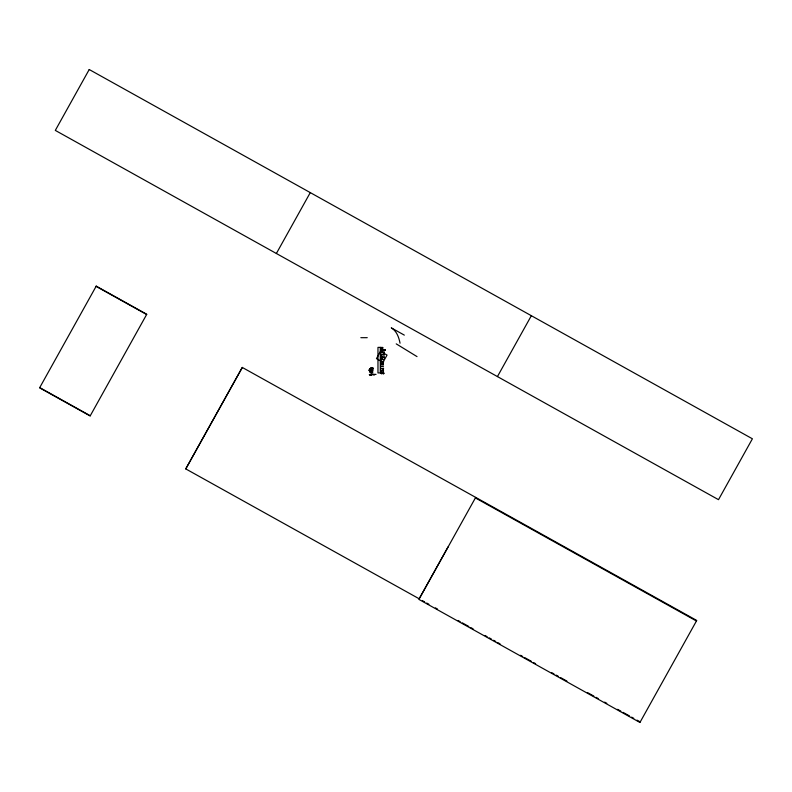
<?xml version="1.0" encoding="UTF-8"?>
<svg xmlns="http://www.w3.org/2000/svg" width="792" height="792" viewBox="0 0 792 792"><rect width="100%" height="100%" fill="white"/><g stroke="black" fill="none" stroke-linecap="round" stroke-linejoin="round"><path stroke-width="1.19" d="M383.031 370.953L382.675 371.002M383.437 363.627L383.358 364.033M370.884 374.507L371.151 374.685M383.704 359.538L383.585 359.459M375.111 374.329L374.755 374.349M382.516 349.945L382.288 350.49L382.239 349.826M384.259 349.945L384.278 350.46L383.981 349.826M383.269 361.607L383.536 362.053L383.516 361.409M381.279 361.518L380.774 361.528L381.249 361.399M384.377 352.232L383.873 352.242L384.348 352.113M384.288 354.945L383.971 354.499M381.962 361.756L381.536 362.102L381.863 361.637M373.032 374.497L373.448 374.23M374.557 374.467L374.052 374.368M372.488 372.676L370.201 372.775L369.25 370.24L371.032 367.547L373.2 368.211M369.785 370.864L370.032 369.27M369.815 371.438L369.993 370.339M371.082 369.963L371.824 367.646L373.478 368.518L370.923 368.191L369.329 369.745L370.072 369.834L370.24 368.726L373.062 369.082L372.883 370.191M371.151 371.042L371.408 369.448L369.636 369.22L369.389 370.814L371.151 371.042L371.408 369.448M381.546 359.251L381.823 359.637M381.784 373.052L381.992 373.705L382.021 372.943M383.526 373.052L383.734 373.705L383.764 372.943M370.834 375.151L371.428 375.349M382.219 347.381L382.061 348.034L381.368 347.381L381.566 348.153L381.843 347.51C381.972 349.371 382.685 345.936 382.566 348.153M371.646 374.319L371.21 374.477M383.229 373.22L383.08 373.062M382.853 373.052L383.021 373.626M383.18 363.805L382.556 363.637L383.011 364.27M369.29 374.656L370.25 374.923M374.279 375.091L373.745 375.121M371.428 375.091L370.973 375.309M383.338 352.143L383.407 352.816L383.556 352.143M383.338 370.725L383.407 371.398L383.556 370.725M381.883 349.797C380.863 351.47 382.724 349.262 381.447 349.708M382.566 359.083C381.546 360.766 383.397 358.548 382.12 358.994M276.378 253.49L310.276 192.605M448.133 546.846L419.196 598.792L185.764 468.904L242.283 367.438L696.742 620.463L639.936 722.482L418.879 599.396L475.675 497.416M497.435 376.586L531.343 315.701M185.764 468.904L242.303 367.448M383.16 373.626L382.843 372.943L383.457 373.646M383.556 368.943L383.417 368.359L383.338 368.943M380.883 347.866L381.289 347.569L380.883 347.965M382.744 366.062C382.407 367.191 383.387 365.706 383.516 366.053M381.556 357.242L381.972 357.449M383.298 357.242L383.714 357.449M382.566 347.638L382.952 348.153L382.566 347.718M383.962 354.687L384.259 354.826M375.21 374.487L376.042 374.378M382.378 354.658L382.308 354.747M381.744 359.697L381.704 358.974L381.655 359.697M381.15 361.677L380.962 361.607M369.329 369.745L370.012 369.438M383.397 361.39L383.358 361.716M383.486 368.983L383.407 368.27L383.417 368.993M381.833 373.012L381.714 373.646M383.575 373.012L383.397 373.537M381.902 373.636L382.021 373.062M383.635 373.636L383.764 373.062M382.734 368.993L382.764 368.27L382.685 369.072M380.962 366.26L381.101 366.745L380.922 366.053M360.845 337.679L367.24 337.679M380.883 347.341L380.784 348.153M380.833 350.48L381.091 349.698L380.992 350.401M383.407 354.529L383.407 355.044M381.774 355.123C382.516 353.499 380.606 355.321 381.992 354.826M380.833 357.449L381.091 356.667L380.992 357.37M381.249 359.687L381.091 358.994L380.992 359.687M383.051 361.875C381.813 360.904 383.595 362.528 382.843 361.439M381.249 371.3L381.091 370.607L380.992 371.3M373.794 374.497L373.319 374.497M371.547 374.893L372.27 374.923M369.715 375.111L370.27 375.358M369.25 370.24L371.052 370.864L371.725 368.29L370.993 372.874L372.814 372.715L370.3 372.121L369.25 370.24L372.804 370.696L372.626 371.795L370.755 371.557M384.031 352.806L384.001 352.697M404.326 335.125L391.278 327.858C396.713 330.977 398.911 337.402 400.049 343.203M96.099 286.367L146.639 314.513M475.378 497.921L696.445 621.007M39.729 387.595L90.278 415.741M422.413 600.643L424.571 601.851M426.73 603.049L428.888 604.246M435.353 607.85L437.511 609.058M458.004 620.463L460.162 621.661M462.31 622.858L468.785 626.462M470.943 627.67L473.101 628.868M484.961 635.471L487.12 636.669M489.278 637.877L491.426 639.075M493.584 640.273L495.743 641.48M497.901 642.678L500.059 643.876M520.542 655.291L522.7 656.489M524.858 657.687L531.333 661.29M533.481 662.488L535.639 663.696M551.816 672.695L553.974 673.903M556.133 675.101L558.291 676.299M560.449 677.506L566.914 681.11M587.407 692.515L593.871 696.118M596.029 697.316L598.188 698.514M604.652 702.118L606.811 703.326M617.602 709.325L620.829 711.127M622.987 712.325L629.462 715.928M631.62 717.136L633.768 718.334M637.006 720.136L640.243 721.938M396.228 343.867L417.018 356.598M370.824 371.567L371.102 372.23L370.903 370.844M382.635 356.667L382.457 357.449L382.269 356.766M381.774 364.34L381.774 363.637L381.675 364.34M381.249 352.796L381.091 352.024L380.992 352.717M381.249 355.123L381.091 354.351L380.992 355.044M381.437 352.41C382.288 353.47 381.635 351.103 381.437 352.41M383.714 350.044C383.585 351.341 382.853 348.945 383.714 350.094M384.387 359.33L383.863 359.142L384.387 359.38M381.289 368.834L380.794 368.32L381.289 368.834M381.962 366.508C381.417 367.171 381.823 365.092 381.962 366.538M384.397 357.232L383.912 356.747L384.387 357.301M382.368 352.024L382.447 352.717L382.338 352.093M381.298 363.756L380.833 364.419L381.298 363.756M381.972 370.725L381.516 371.379L381.447 370.607L381.972 370.725M89.219 69.518L55.311 130.403L718.502 499.673L752.4 438.788L89.219 69.518M96.228 286.13L39.6 387.832L90.139 415.978L146.768 314.275L96.228 286.13M380.477 351.4L376.457 358.627L383.021 362.281L387.041 355.063L380.477 351.4M385.189 349.836C383.556 350.024 386.11 350.737 384.714 350.143L385.189 349.836M381.417 373.072C379.784 373.26 382.338 373.963 380.942 373.369L381.417 373.161M380.299 347.381L377.972 347.381L377.972 372.933L380.299 372.933L380.299 347.381"/></g></svg>
